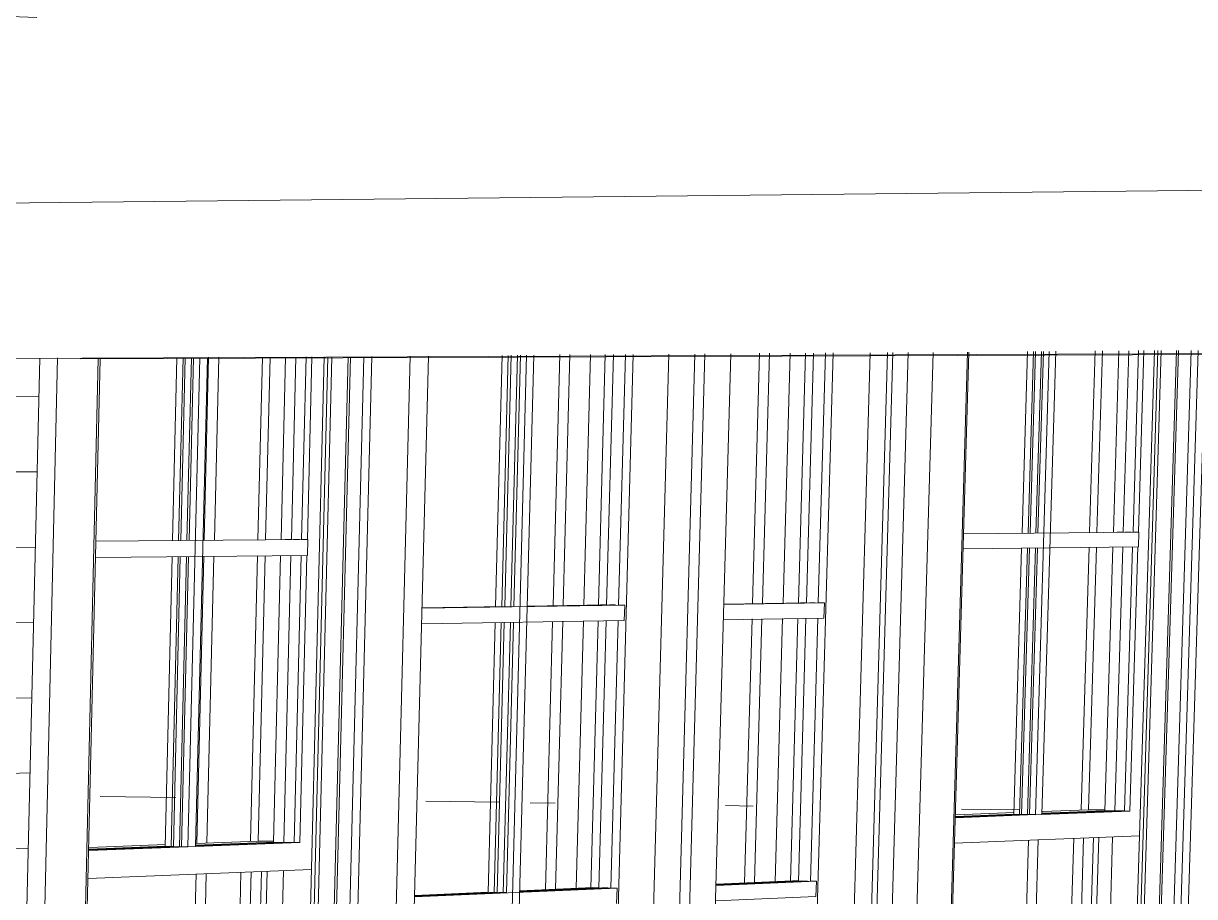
# Model space of a CAD drawing. Header units: inches. Extents: x 205 to 211, y -138 to -29.
# Drawn here: x 207.3667 to 207.4514, y -137.5826 to -137.5195 of the extents above; entities that cross this region are included whole.
import ezdxf

# ---------------------------------------------------------------- set-up
doc = ezdxf.new("R2010")
doc.units = ezdxf.units.IN
doc.header["$MEASUREMENT"] = 0
for name, color, linetype, lineweight in [('A-DOOR', 31, 'Continuous', 13), ('A-DOOR-FRAM', 31, 'Continuous', 9), ('A-DOOR-GLAZ', 31, 'Continuous', 9), ('A-GLAZ', 151, 'Continuous', 13), ('A-ROOF', 132, 'Continuous', 13), ('A-WALL', 113, 'Continuous', 13), ('A-WALL-PATT', 111, 'Continuous', 13), ('Q-CASE', 31, 'Continuous', 9)]:
    doc.layers.add(name, color=color, linetype=linetype, lineweight=lineweight)

# ---------------------------------------------------------------- blocks, each defined once
blk = doc.blocks.new('FP_62-Looking SouthWest')
at = {"layer": 'A-WALL-PATT', "lineweight": 9}
for p, q in [((-71.835147, -137.48027), (-71.829856, -137.480754)), ((-71.835273, -137.485816), (-71.832743, -137.486029)), ((-71.8354, -137.491356), (-71.83287, -137.49155)), ((-71.835526, -137.49689), (-71.832997, -137.497066)), ((-71.835652, -137.502419), (-71.833124, -137.502576)), ((-71.835777, -137.507941), (-71.833251, -137.508081)), ((-71.835903, -137.513458), (-71.833377, -137.51358)), ((-71.836028, -137.51897), (-71.833504, -137.519073)), ((-71.836404, -137.53547), (-71.835907, -137.53548)), ((-71.836529, -137.540959), (-71.836032, -137.540965)), ((-71.836654, -137.546442), (-71.833352, -137.546459)), ((-71.836779, -137.55192), (-71.833478, -137.551913)), ((-71.836904, -137.557392), (-71.833604, -137.557362)), ((-71.837028, -137.562859), (-71.83373, -137.562805)), ((-71.837152, -137.568319), (-71.833855, -137.568242)), ((-71.837277, -137.573775), (-71.83398, -137.573674)), ((-71.837401, -137.579224), (-71.834106, -137.5791)), ((-71.837525, -137.584668), (-71.834231, -137.584521)), ((-71.837649, -137.590107), (-71.834356, -137.589936)), ((-71.837772, -137.59554), (-71.834481, -137.595346)), ((-71.837896, -137.600967), (-71.834606, -137.600751)), ((-71.83802, -137.606389), (-71.83473, -137.606149)), ((-71.838143, -137.611805), (-71.834855, -137.611543)), ((-71.838266, -137.617216), (-71.834979, -137.616931)), ((-71.838389, -137.622622), (-71.835103, -137.622313))]:
    blk.add_line(p, q, dxfattribs=at)

msp = doc.modelspace()

# ---------------------------------------------------------------- linework, layer by layer
at = {"layer": 'A-DOOR'}
for p, q in [((207.403082, -137.543482), (207.400435, -137.643869)), ((207.400838, -137.561649), (207.401313, -137.543489)), ((207.400953, -137.643803), (207.403604, -137.543478)), ((207.401755, -137.543487), (207.401278, -137.561656)), ((207.401499, -137.561653), (207.401976, -137.543486)), ((207.402419, -137.543485), (207.40194, -137.56166)), ((207.402161, -137.561657), (207.40264, -137.543484)), ((207.410173, -137.561534), (207.395524, -137.561761)), ((207.402163, -137.561644), (207.395529, -137.561747)), ((207.401501, -137.56164), (207.395534, -137.561732)), ((207.409514, -137.56153), (207.403129, -137.561629)), ((207.408856, -137.561526), (207.403134, -137.561614)), ((207.408418, -137.561523), (207.408856, -137.561526)), ((207.409075, -137.561527), (207.409514, -137.56153)), ((207.409734, -137.561532), (207.410173, -137.561534)), ((207.410142, -137.562654), (207.410173, -137.561534)), ((207.424603, -137.561381), (207.417343, -137.561495)), ((207.423952, -137.561377), (207.417348, -137.56148)), ((207.423302, -137.561373), (207.417353, -137.561466)), ((207.422869, -137.56137), (207.423302, -137.561373)), ((207.423519, -137.561374), (207.423952, -137.561377)), ((207.424169, -137.561379), (207.424603, -137.561381)), ((207.424572, -137.562478), (207.424603, -137.561381)), ((207.395495, -137.562903), (207.410142, -137.562654)), ((207.400296, -137.582319), (207.400807, -137.562807)), ((207.401248, -137.562801), (207.400735, -137.582341)), ((207.400956, -137.582331), (207.401469, -137.562798)), ((207.401911, -137.562792), (207.401396, -137.582353)), ((207.401616, -137.582344), (207.402131, -137.562789)), ((207.417312, -137.562603), (207.424572, -137.562478)), ((207.424031, -137.581503), (207.416778, -137.581822)), ((207.416782, -137.581795), (207.423598, -137.581496)), ((207.423381, -137.581492), (207.416784, -137.581782)), ((207.416788, -137.581755), (207.422949, -137.581484)), ((207.422733, -137.58148), (207.41679, -137.581741)), ((207.416794, -137.581714), (207.4223, -137.581472)), ((207.4223, -137.581472), (207.422733, -137.58148)), ((207.422949, -137.581484), (207.423381, -137.581492)), ((207.423598, -137.581496), (207.424031, -137.581503)), ((207.424, -137.582596), (207.424031, -137.581503)), ((207.409618, -137.581994), (207.394988, -137.582635)), ((207.394991, -137.582607), (207.401617, -137.582317)), ((207.401619, -137.582303), (207.394993, -137.582593)), ((207.394997, -137.582566), (207.400957, -137.582305)), ((207.400958, -137.582291), (207.394999, -137.582552)), ((207.395003, -137.582524), (207.400296, -137.582293)), ((207.402582, -137.582275), (207.40918, -137.581986)), ((207.408961, -137.581982), (207.402584, -137.582261)), ((207.402588, -137.582234), (207.408524, -137.581974)), ((207.408305, -137.58197), (207.40259, -137.58222)), ((207.402593, -137.582193), (207.407868, -137.581962)), ((207.407868, -137.581962), (207.408305, -137.58197)), ((207.408524, -137.581974), (207.408961, -137.581982)), ((207.40918, -137.581986), (207.409618, -137.581994)), ((207.409588, -137.583109), (207.409618, -137.581994)), ((207.416748, -137.582926), (207.424, -137.582596))]:
    msp.add_line(p, q, dxfattribs=at)
at = {"layer": 'A-DOOR', "lineweight": 9}
for p, q in [((207.425232, -137.543314), (207.422441, -137.641423)), ((207.422731, -137.56138), (207.423241, -137.543322)), ((207.424682, -137.543316), (207.424169, -137.561387)), ((207.424169, -137.561387), (207.424682, -137.543316)), ((207.427922, -137.543294), (207.424784, -137.652602)), ((207.422162, -137.581504), (207.422699, -137.562505)), ((207.424138, -137.562484), (207.423597, -137.581521)), ((207.423597, -137.581521), (207.424138, -137.562484))]:
    msp.add_line(p, q, dxfattribs=at)
at = {"layer": 'A-DOOR-FRAM'}
for p, q in [((207.393886, -137.625451), (207.395992, -137.543536)), ((207.404995, -137.561565), (207.405477, -137.543435)), ((207.404995, -137.561565), (207.405477, -137.543435)), ((207.405719, -137.561556), (207.406202, -137.543432)), ((207.406202, -137.543432), (207.405719, -137.561556)), ((207.406202, -137.543432), (207.405719, -137.561556)), ((207.407223, -137.561538), (207.407709, -137.543427)), ((207.41078, -137.543424), (207.408084, -137.642912)), ((207.408278, -137.561533), (207.408766, -137.543432)), ((207.409733, -137.56154), (207.410223, -137.543426)), ((207.410223, -137.543426), (207.409733, -137.56154)), ((207.413357, -137.543409), (207.410285, -137.655786)), ((207.415242, -137.543395), (207.412157, -137.655513)), ((207.412874, -137.655408), (207.415964, -137.543389)), ((207.414733, -137.655136), (207.417835, -137.543375)), ((207.419406, -137.561414), (207.419912, -137.543326)), ((207.420122, -137.561405), (207.420629, -137.543323)), ((207.420629, -137.543323), (207.420122, -137.561405)), ((207.421616, -137.561386), (207.422125, -137.543318)), ((207.429163, -137.543288), (207.425996, -137.653214)), ((207.429554, -137.543286), (207.426376, -137.653436)), ((207.404449, -137.582097), (207.404964, -137.562718)), ((207.404449, -137.582097), (207.404964, -137.562718)), ((207.405172, -137.582067), (207.405688, -137.562707)), ((207.405688, -137.562707), (207.405172, -137.582067)), ((207.405688, -137.562707), (207.405172, -137.582067)), ((207.406674, -137.582005), (207.407192, -137.562687)), ((207.407728, -137.581994), (207.408248, -137.56268)), ((207.40918, -137.582013), (207.409703, -137.56266)), ((207.409703, -137.56266), (207.40918, -137.582013)), ((207.418842, -137.58161), (207.419375, -137.562543)), ((207.419557, -137.58158), (207.420091, -137.562533)), ((207.420091, -137.562533), (207.419557, -137.58158)), ((207.42105, -137.581518), (207.421585, -137.562513))]:
    msp.add_line(p, q, dxfattribs=at)
at = {"layer": 'A-DOOR-GLAZ'}
for p, q in [((207.408863, -137.561538), (207.409351, -137.54343)), ((207.410223, -137.543426), (207.409733, -137.56154)), ((207.423309, -137.561385), (207.42382, -137.54332)), ((207.424682, -137.543316), (207.424169, -137.561387)), ((207.408311, -137.582009), (207.408832, -137.562672)), ((207.409703, -137.56266), (207.40918, -137.582013)), ((207.422739, -137.581519), (207.423277, -137.562496)), ((207.424138, -137.562484), (207.423597, -137.581521))]:
    msp.add_line(p, q, dxfattribs=at)
at = {"layer": 'A-GLAZ'}
for p, q in [((207.388286, -137.625445), (207.390348, -137.543586)), ((207.389251, -137.625488), (207.391321, -137.543583)), ((207.432759, -137.621087), (207.435045, -137.54325)), ((207.438899, -137.556332), (207.43929, -137.543205)), ((207.439719, -137.543203), (207.439328, -137.556335)), ((207.439471, -137.556334), (207.439862, -137.543202)), ((207.440864, -137.543198), (207.439863, -137.576691)), ((207.440292, -137.543201), (207.439899, -137.556336)), ((207.440042, -137.556336), (207.440435, -137.5432)), ((207.440331, -137.576673), (207.441334, -137.543195)), ((207.443774, -137.55628), (207.44417, -137.543157)), ((207.444306, -137.556277), (207.444704, -137.543155)), ((207.446125, -137.619635), (207.448467, -137.543141)), ((207.446373, -137.61961), (207.448716, -137.54314)), ((207.446618, -137.619585), (207.448962, -137.543138)), ((207.446919, -137.556276), (207.447319, -137.543148)), ((207.447711, -137.543146), (207.44731, -137.556274)), ((207.447707, -137.619447), (207.450055, -137.543133)), ((207.44785, -137.619432), (207.450199, -137.543132)), ((207.448768, -137.619468), (207.451125, -137.543128)), ((207.370293, -137.627405), (207.372258, -137.543755)), ((207.377476, -137.556862), (207.377793, -137.543671)), ((207.378244, -137.543669), (207.377927, -137.556865)), ((207.378077, -137.556865), (207.378394, -137.543669)), ((207.378845, -137.543667), (207.378527, -137.556868)), ((207.379447, -137.543665), (207.378593, -137.579022)), ((207.378677, -137.556867), (207.378996, -137.543667)), ((207.379148, -137.579001), (207.380004, -137.543661)), ((207.383653, -137.556798), (207.383977, -137.543613)), ((207.384208, -137.556796), (207.384533, -137.543611)), ((207.386402, -137.625667), (207.388454, -137.543596)), ((207.386662, -137.62564), (207.388716, -137.543595)), ((207.38682, -137.556796), (207.387148, -137.543605)), ((207.386952, -137.625611), (207.389007, -137.543593)), ((207.387559, -137.543603), (207.387231, -137.556794)), ((207.388117, -137.625462), (207.390177, -137.543588)), ((207.447345, -137.556274), (207.434676, -137.556384)), ((207.445783, -137.556269), (207.446208, -137.55627)), ((207.44635, -137.556271), (207.446777, -137.556272)), ((207.446919, -137.556272), (207.44731, -137.556274)), ((207.447313, -137.557339), (207.447345, -137.556274)), ((207.387268, -137.556794), (207.371963, -137.556927)), ((207.385626, -137.556788), (207.386074, -137.55679)), ((207.386223, -137.55679), (207.386671, -137.556792)), ((207.38682, -137.556792), (207.387231, -137.556794)), ((207.387239, -137.557952), (207.387268, -137.556794)), ((207.371935, -137.558108), (207.387239, -137.557952)), ((207.383117, -137.578586), (207.383624, -137.557973)), ((207.383671, -137.578598), (207.384179, -137.55797)), ((207.386275, -137.578705), (207.386791, -137.557955)), ((207.387202, -137.557952), (207.386684, -137.578712)), ((207.434644, -137.557468), (207.447313, -137.557339)), ((207.438294, -137.576667), (207.438867, -137.55742)), ((207.439295, -137.557417), (207.438722, -137.576673)), ((207.438864, -137.576676), (207.439438, -137.557416)), ((207.439867, -137.557413), (207.439292, -137.576682)), ((207.439435, -137.576684), (207.44001, -137.557412)), ((207.443168, -137.576322), (207.443741, -137.557361)), ((207.443699, -137.576332), (207.444274, -137.557357)), ((207.446304, -137.576423), (207.446886, -137.557342)), ((207.447277, -137.557339), (207.446694, -137.576429)), ((207.376945, -137.578994), (207.377448, -137.558047)), ((207.377898, -137.558044), (207.377394, -137.579002)), ((207.377544, -137.579004), (207.378048, -137.558043)), ((207.378499, -137.558039), (207.377993, -137.579012)), ((207.378143, -137.579015), (207.378649, -137.558038)), ((207.446694, -137.576429), (207.440332, -137.576671)), ((207.446304, -137.576423), (207.440335, -137.57665)), ((207.446694, -137.576429), (207.446304, -137.576423)), ((207.439863, -137.576689), (207.434073, -137.576909)), ((207.439435, -137.576684), (207.434077, -137.576888)), ((207.438294, -137.576667), (207.438722, -137.576673)), ((207.438722, -137.576673), (207.438865, -137.576668)), ((207.438864, -137.576676), (207.439292, -137.576682)), ((207.439292, -137.576682), (207.439436, -137.576677)), ((207.439435, -137.576684), (207.439827, -137.57669)), ((207.439863, -137.576691), (207.440331, -137.576673)), ((207.434019, -137.57876), (207.447393, -137.578216)), ((207.378593, -137.57902), (207.371438, -137.579292)), ((207.378143, -137.579015), (207.371441, -137.579269)), ((207.376945, -137.578994), (207.377394, -137.579002)), ((207.377394, -137.579002), (207.377545, -137.578996)), ((207.377544, -137.579004), (207.377993, -137.579012)), ((207.377993, -137.579012), (207.378144, -137.579006)), ((207.378143, -137.579015), (207.378555, -137.579021)), ((207.378593, -137.579022), (207.379148, -137.579001)), ((207.386684, -137.578712), (207.379148, -137.578999)), ((207.386275, -137.578705), (207.379152, -137.578976)), ((207.386684, -137.578712), (207.386275, -137.578705)), ((207.37139, -137.581309), (207.387527, -137.580653))]:
    msp.add_line(p, q, dxfattribs=at)
at = {"layer": 'A-GLAZ', "lineweight": 9}
for p, q in [((207.391894, -137.543579), (207.38982, -137.625462)), ((207.394668, -137.543558), (207.392574, -137.625402)), ((207.430664, -137.543278), (207.428221, -137.627621)), ((207.430079, -137.625487), (207.432474, -137.54327)), ((207.432667, -137.621127), (207.434953, -137.543252)), ((207.445499, -137.556274), (207.445897, -137.543154)), ((207.446608, -137.543151), (207.446208, -137.556275)), ((207.446919, -137.556276), (207.447319, -137.543148)), ((207.447319, -137.543148), (207.446919, -137.556276)), ((207.451633, -137.543125), (207.449274, -137.619447)), ((207.449794, -137.619394), (207.452156, -137.543121)), ((207.367224, -137.627749), (207.369175, -137.543679)), ((207.370154, -137.627452), (207.37212, -137.543751)), ((207.379769, -137.556818), (207.380088, -137.543627)), ((207.380507, -137.556814), (207.380828, -137.543624)), ((207.380828, -137.543624), (207.380507, -137.556814)), ((207.385328, -137.556794), (207.385654, -137.543611)), ((207.386401, -137.543608), (207.386074, -137.556795)), ((207.38682, -137.556796), (207.387148, -137.543605)), ((207.387148, -137.543605), (207.38682, -137.556796)), ((207.384786, -137.578681), (207.385299, -137.557966)), ((207.386045, -137.55796), (207.38553, -137.578693)), ((207.386275, -137.578705), (207.386791, -137.557955)), ((207.386791, -137.557955), (207.386275, -137.578705)), ((207.444887, -137.576402), (207.445466, -137.557352)), ((207.446176, -137.557347), (207.445595, -137.576412)), ((207.446304, -137.576423), (207.446886, -137.557342)), ((207.446886, -137.557342), (207.446304, -137.576423)), ((207.379237, -137.578753), (207.37974, -137.557999)), ((207.379975, -137.578727), (207.380479, -137.557994)), ((207.380479, -137.557994), (207.379975, -137.578727)), ((207.434111, -137.576694), (207.438317, -137.576535)), ((207.440335, -137.57665), (207.446304, -137.576423)), ((207.446304, -137.576423), (207.440335, -137.57665)), ((207.445595, -137.576412), (207.440342, -137.576612)), ((207.444887, -137.576402), (207.440349, -137.576574)), ((207.440349, -137.576574), (207.444887, -137.576402)), ((207.44037, -137.576457), (207.443699, -137.576332)), ((207.443699, -137.576332), (207.444897, -137.576349)), ((207.444887, -137.576402), (207.446304, -137.576423)), ((207.445595, -137.576412), (207.446304, -137.576423)), ((207.434077, -137.576888), (207.439435, -137.576684)), ((207.439435, -137.576684), (207.434077, -137.576888)), ((207.438865, -137.576668), (207.434083, -137.57685)), ((207.438297, -137.576652), (207.43409, -137.576811)), ((207.43409, -137.576811), (207.438297, -137.576652)), ((207.444177, -137.61983), (207.445441, -137.57829)), ((207.371441, -137.579269), (207.378143, -137.579015)), ((207.378143, -137.579015), (207.371441, -137.579269)), ((207.377545, -137.578996), (207.371447, -137.579228)), ((207.376947, -137.578978), (207.371453, -137.579186)), ((207.371453, -137.579186), (207.376947, -137.578978)), ((207.371471, -137.579058), (207.376966, -137.578851)), ((207.379152, -137.578976), (207.386275, -137.578705)), ((207.386275, -137.578705), (207.379152, -137.578976)), ((207.38553, -137.578693), (207.379158, -137.578935)), ((207.384786, -137.578681), (207.379164, -137.578894)), ((207.379164, -137.578894), (207.384786, -137.578681)), ((207.379182, -137.578767), (207.383671, -137.578598)), ((207.383671, -137.578598), (207.384796, -137.578616)), ((207.384786, -137.578681), (207.386275, -137.578705)), ((207.38553, -137.578693), (207.386275, -137.578705)), ((207.438205, -137.617423), (207.439367, -137.578522)), ((207.438907, -137.617356), (207.44007, -137.578495)), ((207.44007, -137.578495), (207.438907, -137.617356)), ((207.441466, -137.617112), (207.442634, -137.5784)), ((207.443342, -137.578373), (207.442169, -137.617139)), ((207.44405, -137.578346), (207.442873, -137.617166)), ((207.442873, -137.617166), (207.44405, -137.578346)), ((207.442873, -137.617166), (207.44405, -137.578346)), ((207.444439, -137.578331), (207.44326, -137.61718)), ((207.383173, -137.580821), (207.382137, -137.62295)), ((207.383916, -137.580793), (207.382875, -137.622982)), ((207.382875, -137.622982), (207.383916, -137.580793)), ((207.382875, -137.622982), (207.383916, -137.580793)), ((207.384325, -137.580777), (207.383282, -137.622999)), ((207.38439, -137.625868), (207.38551, -137.580729)), ((207.37816, -137.623227), (207.379184, -137.58097)), ((207.378895, -137.623157), (207.379921, -137.580942)), ((207.379921, -137.580942), (207.378895, -137.623157)), ((207.381398, -137.622919), (207.38243, -137.58085))]:
    msp.add_line(p, q, dxfattribs=at)
at = {"layer": 'A-ROOF'}
msp.add_line((207.343562, -137.532701), (207.515655, -137.530878), dxfattribs=at)
at = {"layer": 'A-WALL'}
msp.add_line((207.365942, -137.62769), (207.367881, -137.543684), dxfattribs=at)
at = {"layer": 'Q-CASE'}
for p, q in [((207.524301, -137.543079), (207.365075, -137.543706)), ((207.370813, -137.543739), (207.524349, -137.54314)), ((207.377728, -137.575449), (207.372257, -137.575368)), ((207.401065, -137.575794), (207.395799, -137.575716)), ((207.405149, -137.575854), (207.403349, -137.575827)), ((207.419457, -137.576065), (207.417469, -137.576036)), ((207.438704, -137.57635), (207.43453, -137.576288))]:
    msp.add_line(p, q, dxfattribs=at)

# ---------------------------------------------------------------- block references
at = {"layer": 'A-WALL', "lineweight": 9}
msp.add_blockref('FP_62-Looking SouthWest', (279.20117, 0), dxfattribs=at)

doc.saveas('drawing.dxf')
